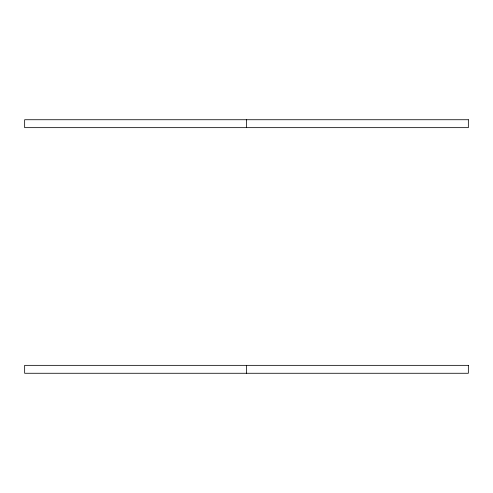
<?xml version="1.0" encoding="UTF-8"?>
<svg xmlns="http://www.w3.org/2000/svg" width="493" height="493" viewBox="0 0 493 493"><rect width="100%" height="100%" fill="white"/><g stroke="black" fill="none" stroke-linecap="round" stroke-linejoin="round"><path stroke-width="0.74" d="M246.5 119.731L246.5 127.65M246.5 365.35L246.5 373.269M468.35 119.731L24.65 119.731L24.65 127.65L468.35 127.65L468.35 119.731M468.35 365.35L24.65 365.35L24.65 373.269L468.35 373.269L468.35 365.35"/></g></svg>
